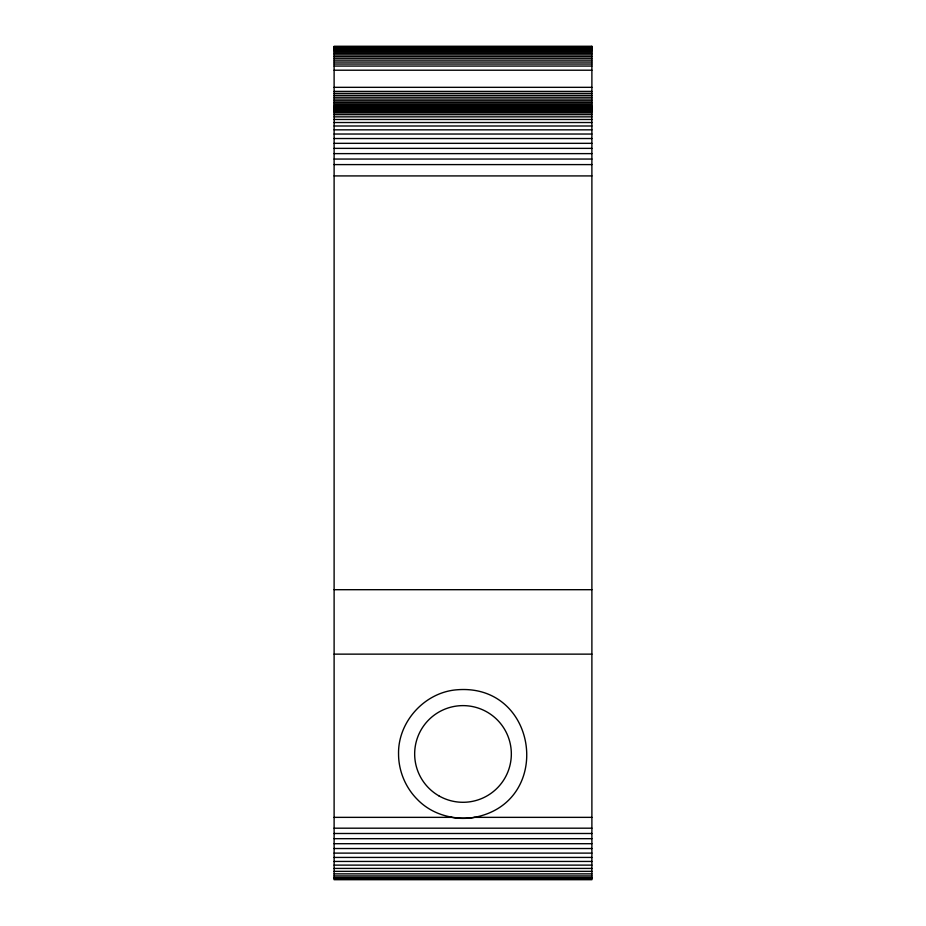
<?xml version="1.0" encoding="UTF-8"?>
<svg xmlns="http://www.w3.org/2000/svg" width="926" height="926" viewBox="0 0 926 926"><rect width="100%" height="100%" fill="white"/><g stroke="black" fill="none" stroke-linecap="round" stroke-linejoin="round"><path stroke-width="1.39" d="M474.193 817.415C554.072 802.472 538.411 683.515 457.386 689.754C425.046 691.919 397.891 721.551 398.55 753.949C398.539 770.86 405.472 787.575 417.429 799.52C432.002 814.579 453.682 820.436 474.193 817.415A64.45 64.45 0 0 1 451.807 817.415M334.112 46.659L591.888 46.659M334.112 47.11L591.888 47.11M334.112 47.747L591.888 47.747M334.112 48.546L591.888 48.546M334.112 49.506L591.888 49.506M334.112 50.629L591.888 50.629M334.112 51.891L591.888 51.891M334.112 53.303L591.888 53.303M334.112 54.842L591.888 54.842M334.112 56.498L591.888 56.498M334.112 58.257L591.888 58.257M334.112 60.109L591.888 60.109M334.112 62.03L591.888 62.03M334.112 64.021L591.888 64.021M334.112 66.059L591.888 66.059M334.112 70.214L591.888 70.214M334.112 87.333L591.888 87.333M334.112 91.396L591.888 91.396M334.112 93.387L591.888 93.387M334.112 95.343L591.888 95.343M334.112 97.23L591.888 97.23M334.112 99.036L591.888 99.036M334.112 100.76L591.888 100.76M334.112 102.381L591.888 102.381M334.112 103.886L591.888 103.886M334.112 105.263L591.888 105.263M334.112 106.513L591.888 106.513M334.112 107.613L591.888 107.613M334.112 108.55L591.888 108.55M334.112 109.337L591.888 109.337M334.112 109.951L591.888 109.951M334.112 110.391L591.888 110.391M334.112 110.75L591.888 110.75M334.112 111.733L591.888 111.733M334.112 112.96L591.888 112.96M334.112 114.674L591.888 114.674M334.112 116.85L591.888 116.85M334.112 119.477L591.888 119.477M334.112 122.533L591.888 122.533M334.112 125.994L591.888 125.994M334.112 129.837L591.888 129.837M334.112 134.027L591.888 134.027M334.112 138.53L591.888 138.53M334.112 143.333L591.888 143.333M334.112 148.368L591.888 148.368M334.112 153.623L591.888 153.623M334.112 159.052L591.888 159.052M334.112 164.596L591.888 164.596M334.112 175.917L591.888 175.917M334.112 589.7L591.888 589.7M334.112 654.138L591.888 654.138M334.112 817.357L451.541 817.357M474.459 817.357L591.888 817.357M334.112 828.191L591.888 828.191M334.112 833.493L591.888 833.493M334.112 838.678L591.888 838.678M334.112 843.702L591.888 843.702M334.112 848.529L591.888 848.529M334.112 853.112L591.888 853.112M334.112 857.43L591.888 857.43M334.112 861.446L591.888 861.446M334.112 865.115L591.888 865.115M334.112 868.426L591.888 868.426M334.112 871.343L591.888 871.343M334.112 873.855L591.888 873.855M334.112 875.938L591.888 875.938M334.112 877.57L591.888 877.57M334.112 878.751L591.888 878.751M591.888 46.3L334.112 46.3L334.112 879.7L591.888 879.7L591.888 46.3M438.831 795.816A48.337 48.337 0 0 0 511.337 753.949A48.337 48.337 0 0 0 438.831 712.094A48.337 48.337 0 0 0 438.831 795.816"/></g></svg>
